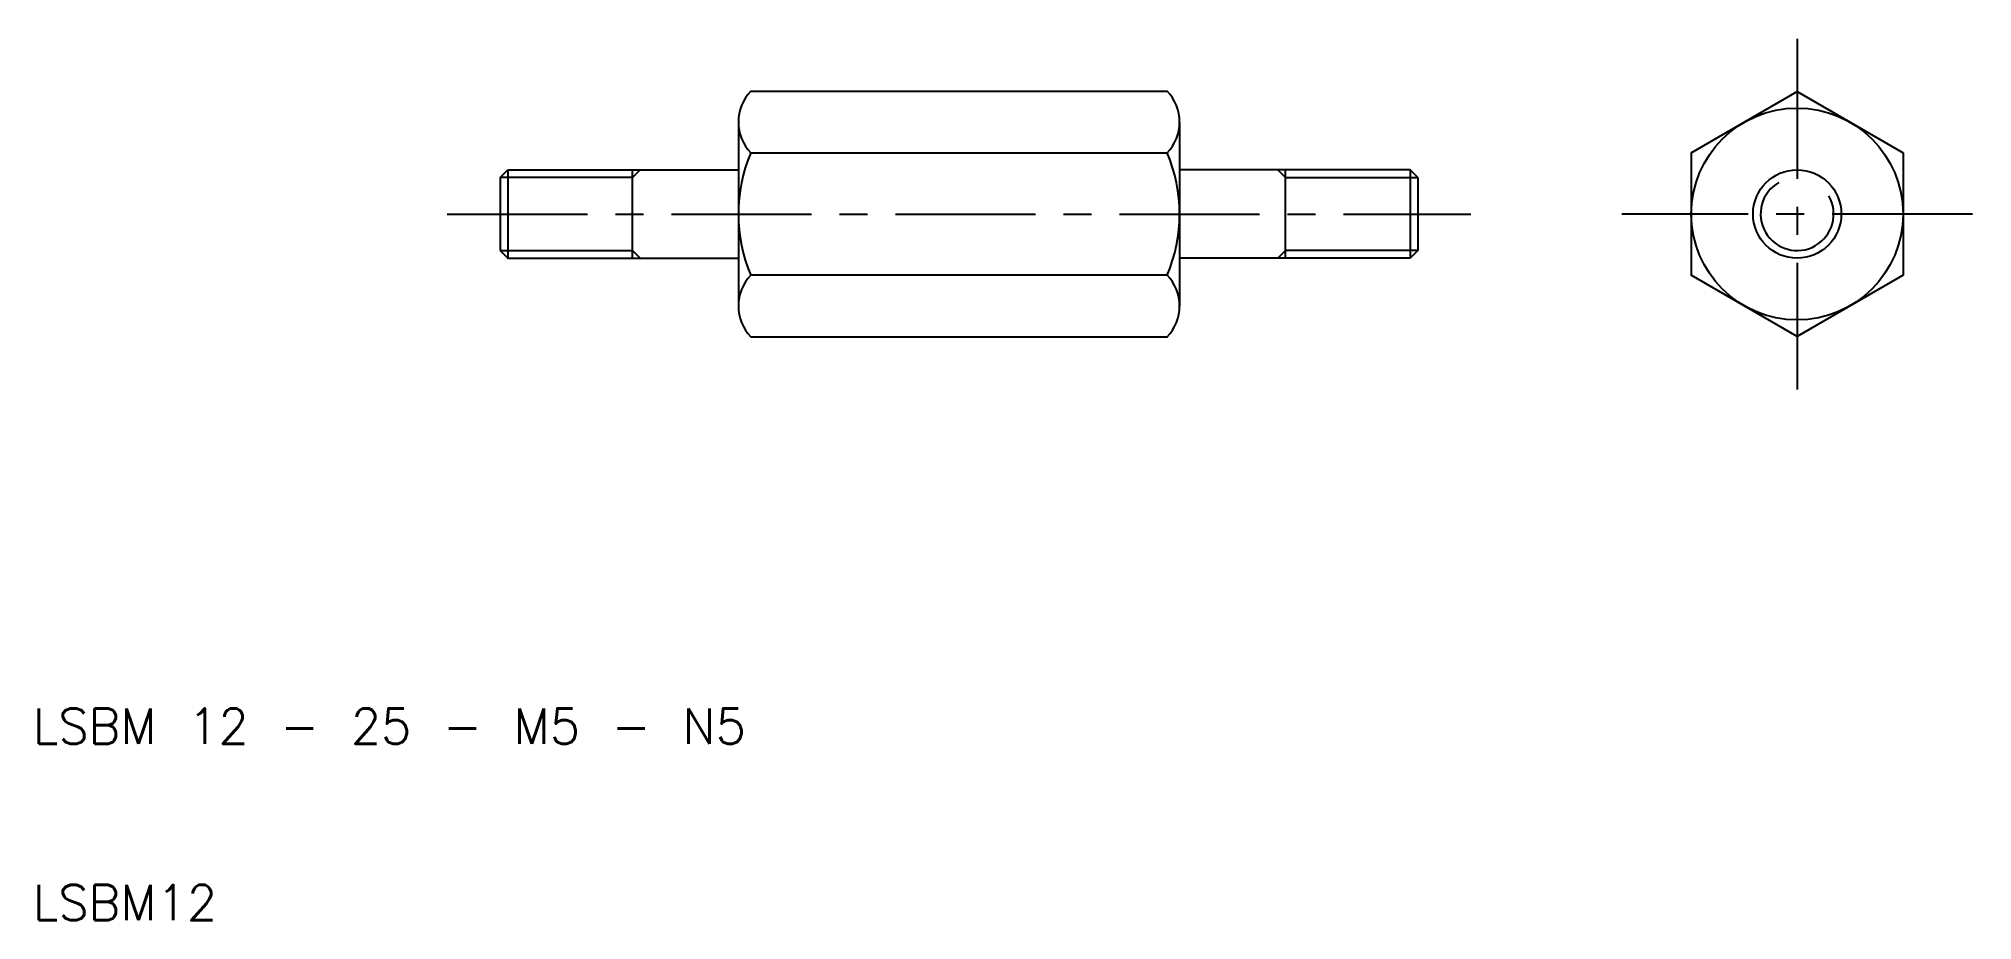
# Model space of a CAD drawing. Extents: x 10 to 120, y 10 to 60.
import ezdxf

# ---------------------------------------------------------------- set-up
doc = ezdxf.new("R2010")
doc.units = 0
doc.header["$LTSCALE"] = 0.25
doc.linetypes.add('CENTER', pattern=[50.8, 31.75, -6.35, 6.35, -6.35])
doc.layers.get('0').update_dxf_attribs({"linetype": 'CONTINUOUS'})
doc.layers.add('CENTER', color=1, linetype='CENTER')
doc.styles.get("Standard").update_dxf_attribs({"font": 'txt.shx', "bigfont": 'extfont.shx'})

msp = doc.modelspace()

# ---------------------------------------------------------------- linework, layer by layer
for p, q in [((50.7, 56.95), (74.31, 56.95)), ((104, 53.46), (110, 56.93)), ((110, 56.93), (116, 53.46)), ((50, 55.21), (50, 52.5)), ((75, 55.21), (75, 52.5)), ((50.7, 53.46), (74.31, 53.46)), ((104, 53.46), (104, 46.54)), ((116, 53.46), (116, 46.54)), ((36.5, 52.07), (36.93, 52.5)), ((36.5, 52.07), (36.5, 47.93)), ((36.93, 52.5), (50, 52.5)), ((36.93, 52.5), (36.93, 47.5)), ((44, 47.5), (44, 52.5)), ((50, 52.5), (50, 47.5)), ((88.07, 52.5), (75, 52.5)), ((75, 52.5), (75, 47.5)), ((81, 47.5), (81, 52.5)), ((88.07, 52.5), (88.07, 47.5)), ((88.5, 52.07), (88.07, 52.5)), ((88.5, 52.07), (88.5, 47.93)), ((36.5, 47.93), (36.93, 47.5)), ((36.93, 47.5), (50, 47.5)), ((50, 47.5), (50, 44.79)), ((88.07, 47.5), (75, 47.5)), ((75, 47.5), (75, 44.79)), ((88.5, 47.93), (88.07, 47.5)), ((74.31, 46.54), (50.7, 46.54)), ((110, 43.07), (104, 46.54)), ((116, 46.54), (110, 43.07)), ((50.7, 43.05), (74.31, 43.05))]:
    msp.add_line(p, q)
at = {"color": 3}
for p, q in [((44, 52.07), (36.5, 52.07)), ((44, 52.07), (44.43, 52.5)), ((81, 52.07), (80.57, 52.5)), ((81, 52.07), (88.5, 52.07)), ((36.5, 47.93), (44, 47.93)), ((44, 47.93), (44.43, 47.5)), ((81, 47.93), (80.57, 47.5)), ((88.5, 47.93), (81, 47.93))]:
    msp.add_line(p, q, dxfattribs=at)
for radius in [6, 2.5]:
    msp.add_circle((110, 50), radius)
for centre, radius, start, end in [((52.53, 55.21), 2.53, 136.5208, 180), ((72.47, 55.21), 2.53, 0, 43.4792), ((52.53, 55.21), 2.53, 180, 223.4792), ((72.47, 55.21), 2.53, 316.5208, 0), ((58.98, 50), 8.98, 157.3108, 202.6892), ((66.02, 50), 8.98, 337.3108, 22.6892), ((52.53, 44.79), 2.53, 136.5208, 180), ((72.47, 44.79), 2.53, 0, 43.4792), ((52.53, 44.79), 2.53, 180, 223.4792), ((72.47, 44.79), 2.53, 316.5208, 0)]:
    msp.add_arc(centre, radius, start, end)
msp.add_arc((110, 50), 2.07, 120, 30, dxfattribs=at)
at = {"layer": 'CENTER', "color": 1, "linetype": 'CENTER'}
for p, q in [((110, 59.93), (110, 40.07)), ((33.5, 50), (91.5, 50)), ((119.93, 50), (100.07, 50))]:
    msp.add_line(p, q, dxfattribs=at)

# ---------------------------------------------------------------- texts
for s, p in [('LSBM 12 - 25 - M5 - N5', (10, 20)), ('LSBM12', (10, 10))]:
    msp.add_text(s, height=2).set_placement(p)

doc.saveas('drawing.dxf')
